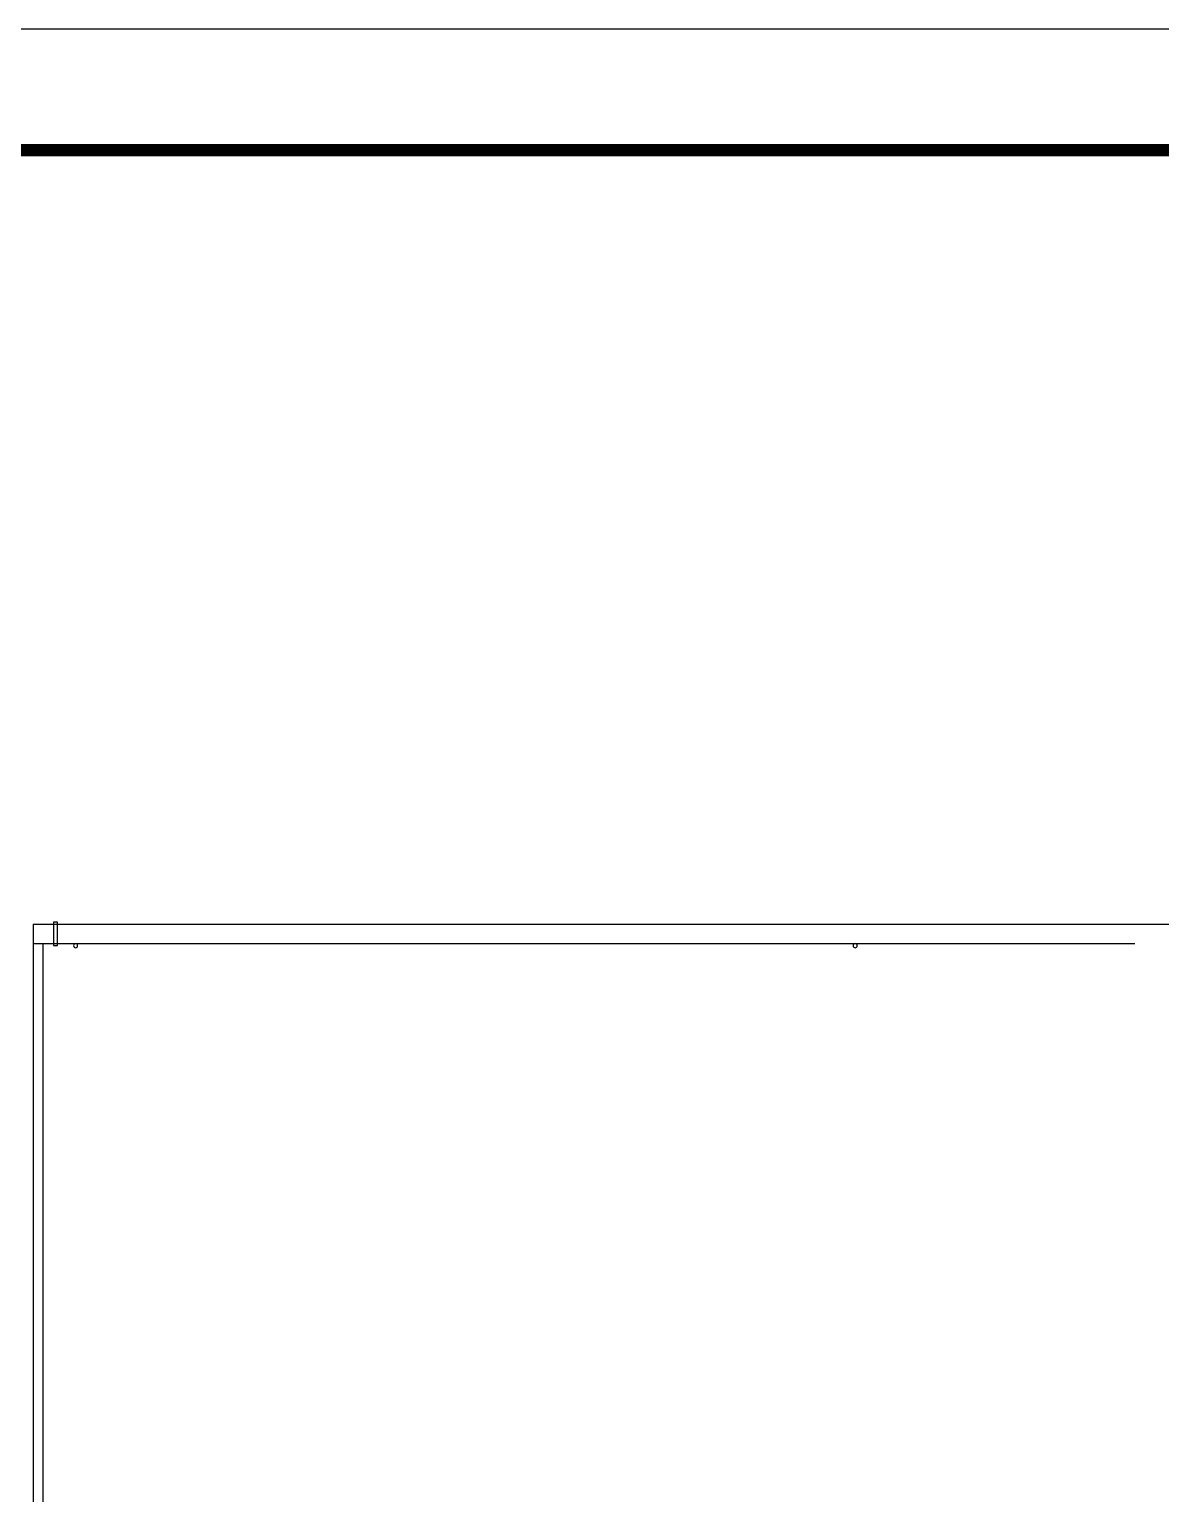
# Model space of a CAD drawing. Header units: millimetres. Extents: x -633009578 to 5705885, y -633235091 to 2571734.
# Drawn here: x 3353276 to 3381361, y 1772623 to 1808964 of the extents above; entities that cross this region are included whole.
import ezdxf
from ezdxf.enums import TextEntityAlignment as Align

# ---------------------------------------------------------------- set-up
doc = ezdxf.new("R2010")
doc.units = ezdxf.units.MM
doc.header["$LTSCALE"] = 1000
doc.header["$MEASUREMENT"] = 0
for name, color, linetype in [('A-LM-QPM(设备)', 8, 'Continuous'), ('A-ROOF(屋顶)', 11, 'Continuous'), ('A-ST(雨水管)', 161, 'Continuous'), ('设备-箱柜', 3, 'Continuous'), ('院图签、封面151013$0$PUB_TITLE', 153, 'Continuous'), ('院图签、封面151013$0$图签文字', 4, 'Continuous')]:
    doc.layers.add(name, color=color, linetype=linetype)
doc.styles.add('院图签、封面151013$0$-宋体', font='simhei.ttf', dxfattribs={"width": 0.8})

# ---------------------------------------------------------------- blocks, each defined once
blk = doc.blocks.new('建筑图框_A1')
at = {"layer": '院图签、封面151013$0$PUB_TITLE'}
blk.add_lwpolyline([(0, 0), (84100, 0), (84100, 59400), (0, 59400)], close=True, dxfattribs=at)
at = {"layer": '院图签、封面151013$0$PUB_TITLE', "const_width": 100}
blk.add_lwpolyline([(2500, 1000), (83100, 1000), (83100, 58400), (2500, 58400)], close=True, dxfattribs=at)
at = {"layer": '院图签、封面151013$0$图签文字', "color": 6, "style": '院图签、封面151013$0$-宋体'}
for tag, height, width, p in [('工程主持人', 400, 0.7999999999883585, (79990.91196859907, 29505.93707200652)), ('审定', 400, 0.7999999999883585, (79990.91196859907, 28705.93707200605)), ('审核', 400, 0.7999999999883585, (79990.91196859907, 27905.93707200559)), ('专业负责人', 400, 0.7999999999883585, (79990.91196859907, 27105.93707200512)), ('校对', 400, 0.7999999999883585, (79990.91196859907, 26305.93707200466)), ('设计', 400, 0.7999999999883585, (79990.91196859907, 25505.93707200419)), ('方案设计人', 400, 0.7999999999883585, (79990.91196859907, 24706.79438478127)), ('工程编号', 300, 0.7000000000116415, (81000.00416498398, 8700.424278954277)), ('版次', 300, 0.7000000000116415, (78738.08139540046, 3005.726258059498)), ('日期', 300, 0.7000000000116415, (82038.0813954557, 3000.226258123759)), ('图号', 200, 0.7000000000116415, (82538.08139542397, 2400.075247410685)), ('比例', 300, 0.7000000000116415, (78738.08139537089, 2200.188802679535)), ('图号_X施', 300, 0.7000000000116415, (81538.08139540977, 2200.188802651362)), ('图号_总数', 200, 0.7000000000116415, (82538.08139541186, 2000.075247410219))]:
    blk.add_attdef(tag, text='', height=height, dxfattribs=dict(at, width=width)).set_placement(p, align=Align.MIDDLE_CENTER)
at = {"layer": '院图签、封面151013$0$图签文字', "color": 6, "style": '院图签、封面151013$0$-宋体', "width": 0.7}
for tag, p in [('建设单位_001', (80935.88661794258, 7446.21079580821)), ('工程名称_001', (80933.52706738078, 6045.368099178996)), ('图名_001', (79742.88288308708, 4059.656552180292))]:
    blk.add_attdef(tag, p, '', height=300, dxfattribs=at)

msp = doc.modelspace()

# ---------------------------------------------------------------- linework, layer by layer
at = {"layer": 'A-LM-QPM(设备)'}
msp.add_lwpolyline([(3353975.999152387, 1786803.503462084), (3353875.999152387, 1786803.503462084), (3353875.999152387, 1786223.503462084), (3353975.999152387, 1786223.503462084)], close=True, dxfattribs=at)
at = {"layer": 'A-ROOF(屋顶)'}
for p, q in [((3353375.999055799, 1786753.500000008), (3391325.999055902, 1786753.500496969)), ((3353375.999055799, 1786273.500495004), (3380721.003927709, 1786273.500495004))]:
    msp.add_line(p, q, dxfattribs=at)
for points in [[(3353375.999055799, 1786753.500000008), (3353375.999055799, 1718813.499999938)], [(3353615.999055799, 1786273.500495004), (3353615.999055799, 1719053.499999938), (3419935.999055801, 1719053.499999938), (3419935.999058489, 1728913.499999938)]]:
    msp.add_lwpolyline(points, dxfattribs=at)
at = {"layer": 'A-ST(雨水管)'}
for points in [[(3354425.9990558, 1786273.500175748, 1), (3354425.9990558, 1786173.500175748, 1)], [(3373775.999055795, 1786273.500175748, 1), (3373775.999055795, 1786173.500175748, 1)]]:
    msp.add_lwpolyline(points, format="xyb", close=True, dxfattribs=at)

# ---------------------------------------------------------------- block references
at = {"layer": '设备-箱柜', "xscale": 3, "yscale": 3}
msp.add_blockref('建筑图框_A1', (3229655.437121258, 1630763.721706858, 4.000000000000001e-08), dxfattribs=at)

doc.saveas('drawing.dxf')
